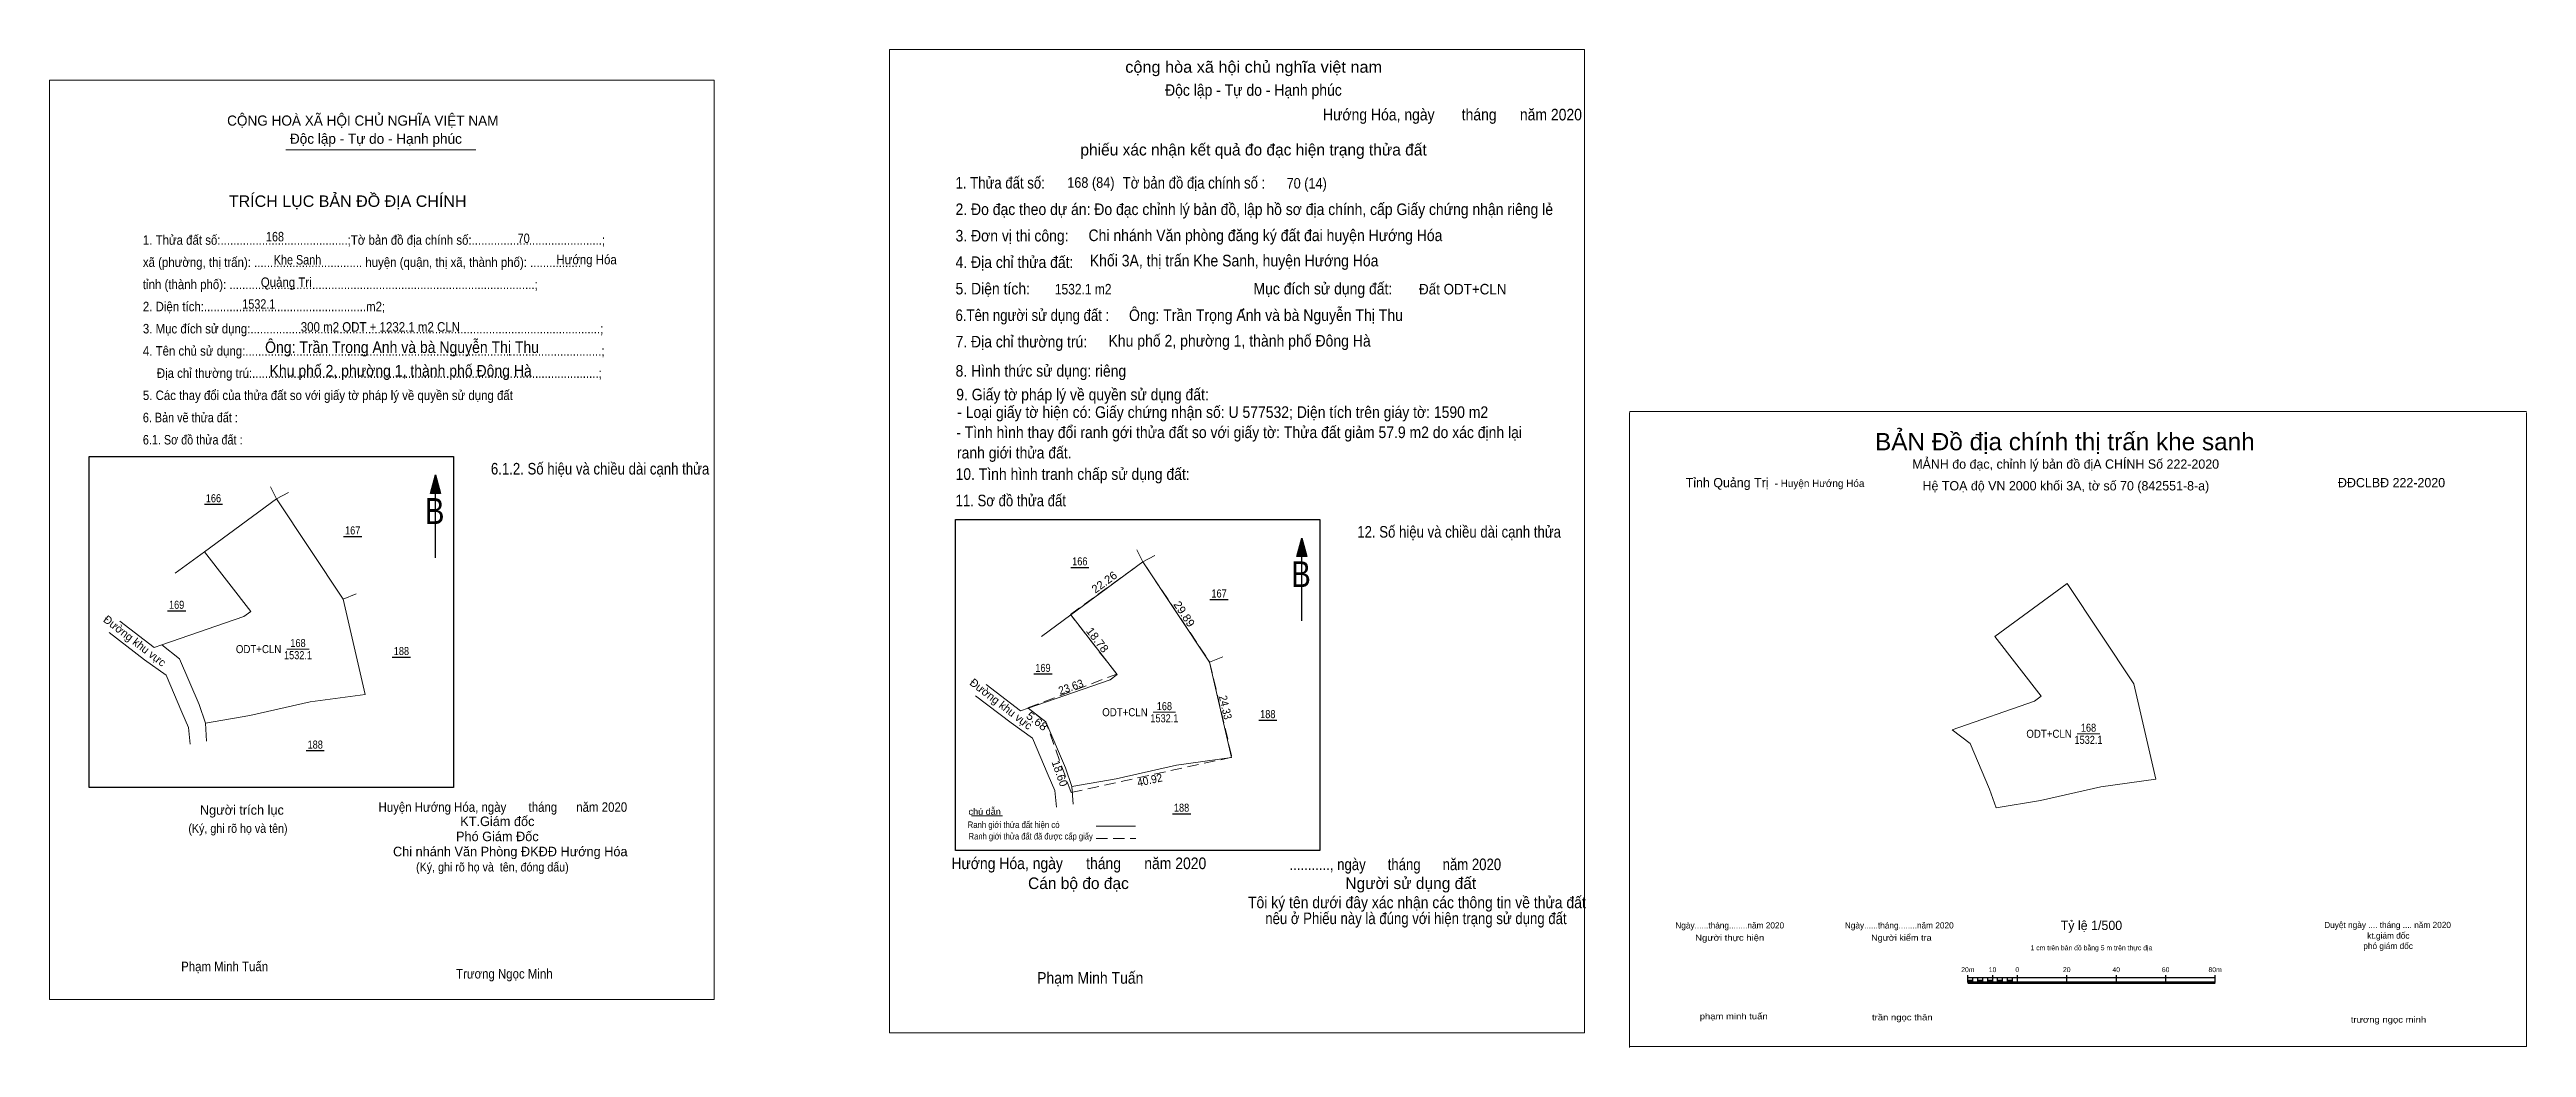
# Model space of a CAD drawing. Header units: metres. Extents: x 551849 to 552464, y 1839599 to 1839847.
import ezdxf
from ezdxf.enums import TextEntityAlignment as Align

# ---------------------------------------------------------------- set-up
doc = ezdxf.new("R2010")
doc.units = ezdxf.units.M
doc.header["$LTSCALE"] = 0.94
doc.linetypes.add('MEDIUM_DASHED', pattern=[4.5, 3, -1.5])
for name, color, linetype, lineweight in [('1', 7, 'Continuous', 25), ('10', 7, 'Continuous', 13), ('11', 7, 'Continuous', 13), ('13', 7, 'Continuous', 25), ('2', 7, 'Continuous', 25), ('23', 7, 'Continuous', 13), ('29', 7, 'MEDIUM_DASHED', 13), ('30', 7, 'Continuous', 13), ('61', 7, 'Continuous', 13), ('7', 7, 'Continuous', 13), ('8', 7, 'Continuous', 13)]:
    doc.layers.add(name, color=color, linetype=linetype, lineweight=lineweight)
doc.layers.add('34', color=7, linetype='Continuous')

msp = doc.modelspace()

# ---------------------------------------------------------------- hatches: boundary and pattern name
at = {"layer": '1'}
for points in [[(551943.24, 1839736.23), (551944.47, 1839740.84), (551945.7, 1839736.23)], [(552158.47, 1839720.55), (552159.7, 1839725.16), (552160.93, 1839720.55)]]:
    msp.add_hatch(color=256, dxfattribs=at).paths.add_polyline_path(points)
at = {"layer": '2'}
for points in [[(552325.2, 1839614.73), (552326.43, 1839614.73), (552326.43, 1839615.34), (552325.2, 1839615.34)], [(552327.66, 1839614.73), (552328.89, 1839614.73), (552328.89, 1839615.34), (552327.66, 1839615.34)], [(552330.12, 1839614.73), (552331.35, 1839614.73), (552331.35, 1839615.34), (552330.12, 1839615.34)], [(552332.57, 1839614.73), (552333.8, 1839614.73), (552333.8, 1839615.34), (552332.57, 1839615.34)], [(552335.03, 1839614.73), (552336.26, 1839614.73), (552336.26, 1839615.34), (552335.03, 1839615.34)]]:
    msp.add_hatch(color=256, dxfattribs=at).paths.add_polyline_path(points)

# ---------------------------------------------------------------- linework, layer by layer
at = {"layer": '1'}
for p, q in [((551944.47, 1839720.28), (551944.47, 1839740.84)), ((552159.7, 1839704.6), (552159.7, 1839725.16))]:
    msp.add_line(p, q, dxfattribs=at)
at = {"layer": '1', "lineweight": 13}
msp.add_lwpolyline([(552057.23, 1839602.28), (552057.23, 1839846.53), (552229.94, 1839846.53), (552229.94, 1839602.28)], close=True, dxfattribs=at)
at = {"layer": '1'}
for points in [[(551858.45, 1839745.43), (551948.92, 1839745.43), (551948.92, 1839663.19), (551858.45, 1839663.19)], [(551943.24, 1839736.23), (551944.47, 1839740.84), (551945.7, 1839736.23)], [(552073.68, 1839729.75), (552164.15, 1839729.75), (552164.15, 1839647.51), (552073.68, 1839647.51)], [(552158.47, 1839720.55), (552159.7, 1839725.16), (552160.93, 1839720.55)]]:
    msp.add_lwpolyline(points, close=True, dxfattribs=at)
at = {"layer": '10'}
for p, q in [((551903.47, 1839737.91), (551904.99, 1839734.95)), ((551887.07, 1839721.75), (551898.58, 1839706.91)), ((552118.7, 1839722.23), (552120.22, 1839719.27)), ((551896.9, 1839705.65), (551898.58, 1839706.91)), ((551896.9, 1839705.65), (551876.46, 1839698.6)), ((552102.3, 1839706.07), (552113.81, 1839691.23)), ((551876.46, 1839698.6), (551874.56, 1839697.94)), ((552112.13, 1839689.97), (552091.69, 1839682.92)), ((552112.13, 1839689.97), (552113.81, 1839691.23)), ((551887.36, 1839679.16), (551885.76, 1839683.79)), ((552091.69, 1839682.92), (552089.79, 1839682.26)), ((552102.59, 1839663.48), (552100.99, 1839668.11))]:
    msp.add_line(p, q, dxfattribs=at)
for points in [[(551904.99, 1839734.95), (551887.07, 1839721.75), (551879.78, 1839716.41)], [(551904.99, 1839734.95), (551921.57, 1839710.02), (551927.02, 1839686.31)], [(552120.22, 1839719.27), (552102.3, 1839706.07), (552095.01, 1839700.73)], [(552120.22, 1839719.27), (552136.8, 1839694.34), (552142.25, 1839670.63)], [(551876.46, 1839698.6), (551880.91, 1839695.15), (551885.76, 1839683.79)], [(551887.36, 1839679.16), (551898.38, 1839681.04), (551913.36, 1839684.44), (551927.02, 1839686.31)], [(552091.69, 1839682.92), (552096.14, 1839679.47), (552100.99, 1839668.11)], [(552102.59, 1839663.48), (552113.61, 1839665.36), (552128.59, 1839668.76), (552142.25, 1839670.63)]]:
    msp.add_lwpolyline(points, dxfattribs=at)
at = {"layer": '11'}
msp.add_line((552241.19, 1839756.63), (552463.94, 1839756.63), dxfattribs=at)
for points in [[(552241.12, 1839598.61), (552241.12, 1839756.11), (552241.19, 1839756.63)], [(552463.94, 1839756.39), (552463.94, 1839598.89), (552241.19, 1839598.89)]]:
    msp.add_lwpolyline(points, dxfattribs=at)
at = {"layer": '13'}
for p, q in [((551887.06, 1839733.55), (551891.58, 1839733.55)), ((551921.66, 1839725.56), (551926.18, 1839725.56)), ((552102.29, 1839717.87), (552106.81, 1839717.87)), ((551877.91, 1839707.08), (551882.43, 1839707.08)), ((552136.89, 1839709.88), (552141.41, 1839709.88)), ((551933.76, 1839695.59), (551938.28, 1839695.59)), ((552093.14, 1839691.4), (552097.66, 1839691.4)), ((552148.99, 1839679.91), (552153.51, 1839679.91)), ((551912.34, 1839672.35), (551916.86, 1839672.35)), ((552127.57, 1839656.67), (552132.09, 1839656.67))]:
    msp.add_line(p, q, dxfattribs=at)
at = {"layer": '2'}
for p, q in [((552325.2, 1839614.73), (552325.2, 1839616.57)), ((552325.2, 1839615.96), (552386.62, 1839615.96)), ((552326.43, 1839614.73), (552326.43, 1839615.96)), ((552327.66, 1839614.73), (552327.66, 1839615.96)), ((552328.89, 1839614.73), (552328.89, 1839615.96)), ((552330.12, 1839614.73), (552330.12, 1839615.96)), ((552331.35, 1839614.73), (552331.35, 1839616.57)), ((552332.57, 1839614.73), (552332.57, 1839615.96)), ((552333.8, 1839614.73), (552333.8, 1839615.96)), ((552335.03, 1839614.73), (552335.03, 1839615.96)), ((552336.26, 1839614.73), (552336.26, 1839615.96)), ((552337.49, 1839614.73), (552337.49, 1839616.57)), ((552349.77, 1839614.73), (552349.77, 1839616.57)), ((552362.06, 1839614.73), (552362.06, 1839616.57)), ((552374.34, 1839614.73), (552374.34, 1839616.57)), ((552386.62, 1839614.73), (552386.62, 1839616.57))]:
    msp.add_line(p, q, dxfattribs=at)
at = {"layer": '2', "lineweight": 53}
msp.add_line((552325.2, 1839614.73), (552386.62, 1839614.73), dxfattribs=at)
at = {"layer": '2', "lineweight": 13}
for points in [[(551848.6, 1839838.92), (552013.72, 1839838.92), (552013.72, 1839610.54), (551848.6, 1839610.54)], [(552325.2, 1839614.73), (552326.43, 1839614.73), (552326.43, 1839615.34), (552325.2, 1839615.34)], [(552327.66, 1839614.73), (552328.89, 1839614.73), (552328.89, 1839615.34), (552327.66, 1839615.34)], [(552330.12, 1839614.73), (552331.35, 1839614.73), (552331.35, 1839615.34), (552330.12, 1839615.34)], [(552332.57, 1839614.73), (552333.8, 1839614.73), (552333.8, 1839615.34), (552332.57, 1839615.34)], [(552335.03, 1839614.73), (552336.26, 1839614.73), (552336.26, 1839615.34), (552335.03, 1839615.34)]]:
    msp.add_lwpolyline(points, close=True, dxfattribs=at)
at = {"layer": '23'}
for p, q in [((551874.56, 1839697.94), (551866.09, 1839704.5)), ((552089.79, 1839682.26), (552081.32, 1839688.82)), ((551887.63, 1839674.72), (551887.36, 1839679.16)), ((552102.86, 1839659.04), (552102.59, 1839663.48))]:
    msp.add_line(p, q, dxfattribs=at)
at = {"layer": '29', "linetype": 'Continuous', "lineweight": 40}
msp.add_line((552144.97, 1839781.79), (552145.38, 1839782.2), dxfattribs=at)
at = {"layer": '29'}
msp.add_lwpolyline([(552102.21, 1839706.2), (552120.22, 1839719.27), (552136.8, 1839694.4), (552142.33, 1839670.71), (552102.38, 1839661.95), (552096.14, 1839679.47), (552091.65, 1839682.95), (552113.72, 1839691.37)], close=True, dxfattribs=at)
at = {"layer": '30'}
msp.add_line((551907.27, 1839821.58), (551954.52, 1839821.58), dxfattribs=at)
at = {"layer": '61'}
for p, q in [((551904.99, 1839734.95), (551907.97, 1839736.5)), ((552120.22, 1839719.27), (552123.2, 1839720.82)), ((551921.57, 1839710.02), (551924.81, 1839711.31)), ((551872.23, 1839694.94), (551863.44, 1839701.68)), ((551872.23, 1839694.94), (551877.54, 1839691.09)), ((551907.55, 1839697.58), (551913.11, 1839697.58)), ((552136.8, 1839694.34), (552140.04, 1839695.63)), ((552087.46, 1839679.26), (552078.67, 1839686)), ((552087.46, 1839679.26), (552092.77, 1839675.41)), ((552122.78, 1839681.9), (552128.34, 1839681.9))]:
    msp.add_line(p, q, dxfattribs=at)
for points in [[(551883.53, 1839673.97), (551883.12, 1839678.13), (551881.45, 1839681.93), (551877.54, 1839691.09)], [(552098.76, 1839658.29), (552098.35, 1839662.45), (552096.68, 1839666.25), (552092.77, 1839675.41)]]:
    msp.add_lwpolyline(points, dxfattribs=at)
at = {"layer": '7'}
for p, q in [((552077.61, 1839656.19), (552085.36, 1839656.19)), ((552108.65, 1839653.56), (552118.42, 1839653.56))]:
    msp.add_line(p, q, dxfattribs=at)
at = {"layer": '7', "linetype": 'MEDIUM_DASHED'}
msp.add_line((552108.63, 1839650.55), (552118.47, 1839650.55), dxfattribs=at)
at = {"layer": '8'}
for p, q in [((552349.8, 1839713.91), (552331.88, 1839700.71)), ((552331.88, 1839700.71), (552343.39, 1839685.87)), ((552341.71, 1839684.61), (552321.27, 1839677.56)), ((552341.71, 1839684.61), (552343.39, 1839685.87)), ((552352.36, 1839676.54), (552357.92, 1839676.54)), ((552332.17, 1839658.12), (552330.57, 1839662.75))]:
    msp.add_line(p, q, dxfattribs=at)
for points in [[(552349.8, 1839713.91), (552366.38, 1839688.98), (552371.83, 1839665.27)], [(552321.27, 1839677.56), (552325.72, 1839674.11), (552330.57, 1839662.75)], [(552332.17, 1839658.12), (552343.19, 1839660), (552358.17, 1839663.4), (552371.83, 1839665.27)]]:
    msp.add_lwpolyline(points, dxfattribs=at)

# ---------------------------------------------------------------- texts
at = {"layer": '1'}
for s, height, width, p in [('cộng hòa xã hội chủ nghĩa việt nam', 2.878, 1.05, (552147.745, 1839840.77)), ('Độc lập - Tự do - Hạnh phúc', 2.878, 0.9, (552147.68, 1839835.03)), ('Hướng Hóa, ngày       tháng      năm 2020', 2.88, 0.9, (552197.13, 1839828.93)), ('B', 6.415, 0.85, (551944.275, 1839728.66)), ('B', 6.415, 0.85, (552159.505, 1839712.98)), ('Hướng Hóa, ngày      tháng      năm 2020', 2.878, 0.9, (552104.31, 1839642.92)), ('..........., ngày      tháng      năm 2020', 2.878, 0.85, (552182.95, 1839642.66)), ('Tôi ký tên dưới đây xác nhận các thông tin về thửa đất', 2.878, 0.9, (552188.29, 1839633.21)), ('nêu ở Phiếu này là đúng với hiện trạng sử dụng đất', 2.878, 0.85, (552188.055, 1839629.25)), ('Phạm Minh Tuấn', 2.878, 0.9, (552107.14, 1839614.45))]:
    msp.add_text(s, height=height, dxfattribs=dict(at, width=width)).set_placement(p, align=Align.CENTER)
for s, p in [('phiếu xác nhận kết quả đo đạc hiện trạng thửa đất', (552147.71, 1839820.21)), ('Cán bộ đo đạc', (552104.205, 1839637.97)), ('Người sử dụng đất', (552186.775, 1839637.97))]:
    msp.add_text(s, height=2.878, dxfattribs=at).set_placement(p, align=Align.CENTER)
for s, height, width, p in [('1. Thửa đất số:', 2.878, 0.85, (552073.68, 1839811.99)), ('Tờ bản đồ địa chính số :', 2.878, 0.85, (552115.2, 1839811.99)), ('2. Đo đạc theo dự án: Đo đạc chỉnh lý bản đồ, lập hồ sơ địa chính, cấp Giấy chứng nhận riêng lẻ', 2.878, 0.9, (552073.68, 1839805.41)), ('3. Đơn vị thi công:', 2.878, 0.9, (552073.68, 1839798.84)), ('Chi nhánh Văn phòng đăng ký đất đai huyện Hướng Hóa', 2.889, 0.9, (552106.71, 1839798.93)), ('4. Địa chỉ thửa đất:', 2.878, 0.9, (552073.68, 1839792.26)), ('Khối 3A, thị trấn Khe Sanh, huyện Hướng Hóa', 2.89, 0.9, (552107.04, 1839792.65)), ('5. Diện tích: ', 2.878, 0.9, (552073.68, 1839785.69)), ('Mục đích sử dụng đất:', 2.878, 0.9, (552147.7, 1839785.69)), ('6.Tên người sử dụng đất :', 2.878, 0.85, (552073.68, 1839779.09)), ('Ông: Trần Trọng Anh và bà Nguyễn Thị Thu', 2.89, 0.9, (552116.77, 1839779.09)), ('Ông: Trần Trọng Anh và bà Nguyễn Thị Thu', 2.89, 0.9, (551902.15, 1839771.14)), ('7. Địa chỉ thường trú:', 2.878, 0.9, (552073.68, 1839772.52)), ('Khu phố 2, phường 1, thành phố Đông Hà', 2.89, 0.9, (552111.68, 1839772.74)), ('Khu phố 2, phường 1, thành phố Đông Hà', 2.89, 0.9, (551903.26, 1839765.29)), ('8. Hình thức sử dụng: riêng', 2.878, 0.9, (552073.69, 1839765.26)), ('9. Giấy tờ pháp lý về quyền sử dụng đất:', 2.878, 0.9, (552073.85, 1839759.38)), ('- Loại giấy tờ hiện có: Giấy chứng nhận số: U 577532; Diện tích trên giáy tờ: 1590 m2', 2.88, 0.9, (552074.09, 1839755.01)), ('- Tình hình thay đổi ranh gới thửa đất so với giấy tờ: Thửa đất giảm 57.9 m2 do xác định lại', 2.88, 0.9, (552073.85, 1839750)), ('6.1.2. Số hiệu và chiều dài cạnh thửa', 2.88, 0.85, (551958.25, 1839740.95)), ('ranh giới thửa đất.', 2.88, 0.9, (552074.02, 1839744.94)), ('10. Tình hình tranh chấp sử dụng đất:', 2.878, 0.9, (552073.68, 1839739.62)), ('11. Sơ đồ thửa đất', 2.878, 0.85, (552073.68, 1839733.05)), ('12. Số hiệu và chiều dài cạnh thửa', 2.88, 0.85, (552173.48, 1839725.27))]:
    msp.add_text(s, height=height, dxfattribs=dict(at, width=width)).set_placement(p)
at = {"layer": '10'}
for s, height, width, p in [('168', 2.36, 0.85, (551902.37, 1839798.87)), ('70', 2.36, 0.85, (551964.9, 1839798.45)), ('Khe Sanh', 2.36, 0.85, (551904.31, 1839793.12)), ('Hướng Hóa', 2.362, 0.9, (551974.53, 1839793.17)), ('Quảng Trị', 2.362, 0.9, (551901.09, 1839787.54)), ('1532.1', 2.36, 0.85, (551896.49, 1839782.13)), ('300 m2 ODT + 1232.1 m2 CLN', 2.37, 0.9, (551911.01, 1839776.43))]:
    msp.add_text(s, height=height, dxfattribs=dict(at, width=width)).set_placement(p)
at = {"layer": '10', "width": 0.9}
for s, height, p in [('Huyện Hướng Hóa, ngày       tháng      năm 2020', 2.362, (551961.215, 1839657.15)), ('Phạm Minh Tuấn', 2.355, (551892.095, 1839617.56)), ('Trương Ngọc Minh', 2.362, (551961.595, 1839615.74))]:
    msp.add_text(s, height=height, dxfattribs=at).set_placement(p, align=Align.CENTER)
at = {"layer": '13', "width": 0.85}
for s, p in [('166', (551889.32, 1839734.06)), ('167', (551923.92, 1839726.07)), ('166', (552104.55, 1839718.38)), ('169', (551880.17, 1839707.59)), ('167', (552139.15, 1839710.39)), ('188', (551936.02, 1839696.1)), ('169', (552095.4, 1839691.91)), ('188', (552151.25, 1839680.42)), ('188', (551914.6, 1839672.86)), ('188', (552129.83, 1839657.18))]:
    msp.add_text(s, height=2, dxfattribs=at).set_placement(p, align=Align.CENTER)
at = {"layer": '2'}
for s, height, width, p in [('BẢN Đồ địa chính thị trấn khe sanh', 4.3, 1.05, (552349.265, 1839746.97)), ('Người thực hiện', 1.535, 1.15, (552266.005, 1839625.11)), ('Người kiểm tra', 1.535, 1.1, (552308.655, 1839625.11)), ('20m', 1.228, 0.95, (552325.16, 1839617.33)), ('10', 1.228, 0.95, (552331.31, 1839617.33)), ('0', 1.228, 0.9, (552337.44, 1839617.33)), ('20', 1.228, 0.95, (552349.73, 1839617.33)), ('40', 1.228, 0.95, (552362.03, 1839617.33)), ('60', 1.228, 0.95, (552374.3, 1839617.33)), ('80m', 1.228, 0.95, (552386.59, 1839617.33)), ('phạm minh tuấn', 1.53, 1.15, (552266.99, 1839605.6)), ('trần ngọc thân', 1.53, 1.15, (552308.88, 1839605.33)), ('trương ngọc minh', 1.535, 1.15, (552429.67, 1839604.77))]:
    msp.add_text(s, height=height, dxfattribs=dict(at, width=width)).set_placement(p, align=Align.CENTER)
for s, height, p in [('MẢNH đo đạc, chỉnh lý bản đồ địA CHÍNH Số 222-2020', 2.31, (552349.46, 1839742.39)), ('Hệ TOẠ độ VN 2000 khối 3A, tờ số 70 (842551-8-a)', 2.31, (552349.515, 1839737)), ('Ngày......tháng........năm 2020', 1.535, (552266.005, 1839628.17)), ('Ngày......tháng........năm 2020', 1.535, (552308.125, 1839628.17)), ('Tỷ lệ 1/500', 2.309, (552355.865, 1839627.79)), ('Duyệt ngày .... tháng .... năm 2020', 1.535, (552429.435, 1839628.28)), ('kt.giám đốc', 1.535, (552429.635, 1839625.63)), ('1 cm trên bản đồ bằng 5 m trên thực địa', 1.228, (552355.865, 1839622.75)), ('phó giám đốc', 1.535, (552429.565, 1839623.06))]:
    msp.add_text(s, height=height, dxfattribs=at).set_placement(p, align=Align.CENTER)
for s, height, p in [('Tỉnh Quảng Trị ', 2.309, (552255.06, 1839737.78)), ('- Huyện Hướng Hóa', 1.842, (552277.17, 1839737.84))]:
    msp.add_text(s, height=height, dxfattribs=at).set_placement(p)
msp.add_text('ĐĐCLBĐ 222-2020', height=2.31, dxfattribs=at).set_placement((552443.73, 1839737.78), align=Align.RIGHT)
at = {"layer": '29'}
for s, rotation, width, p in [('22.26', 36.376, 1.05, (552111.2269, 1839713.406)), ('29.89', 303.626, 1.05, (552129.6594, 1839705.7588)), ('18.78', 307.797, 1.05, (552108.1415, 1839699.2529)), ('23.63', 19.03, 0.95, (552102.6589, 1839687.2313)), ('5.68', 322.214, 1.1, (552093.3023, 1839678.8786)), ('24.33', 282.945, 0.9, (552139.7698, 1839682.879)), ('40.92', 12.368, 0.95, (552122.1358, 1839664.0779))]:
    msp.add_text(s, height=2, rotation=rotation, dxfattribs=dict(at, width=width)).set_placement(p, align=Align.CENTER)
for s, rotation, p in [('Đường khu vực', 322.214, (551869.1523, 1839698.8333)), ('Đường khu vực', 322.214, (552084.3823, 1839683.1533)), ('18.60', 289.604, (552098.6232, 1839666.3705))]:
    msp.add_text(s, height=2, rotation=rotation, dxfattribs=at).set_placement(p, align=Align.CENTER)
at = {"layer": '30'}
for s, p in [('CỘNG HOÀ XÃ HỘI CHỦ NGHĨA VIỆT NAM', (551892.72, 1839827.62)), ('Độc lập - Tự do - Hạnh phúc', (551908.32, 1839823.11))]:
    msp.add_text(s, height=2.52, dxfattribs=at).set_placement(p)
for s, height, width, p in [('TRÍCH LỤC BẢN ĐỒ ĐỊA CHÍNH', 2.835, 1.05, (551893.14, 1839807.45)), ('1. Thửa đất số:........................................;Tờ bản đồ địa chính số:.........................................;', 2.362, 0.9, (551871.79, 1839798.03)), ('xã (phường, thị trấn): .................................. huyện (quận, thị xã, thành phố): ................', 2.362, 0.9, (551871.79, 1839792.51)), ('tỉnh (thành phố): ................................................................................................;', 2.362, 0.9, (551871.79, 1839787)), ('2. Diện tích:...................................................m2;', 2.362, 0.9, (551871.79, 1839781.5)), ('3. Mục đích sử dụng:..............................................................................................................;', 2.362, 0.9, (551871.79, 1839776)), ('4. Tên chủ sử dụng:................................................................................................................;', 2.362, 0.9, (551871.79, 1839770.48)), ('5. Các thay đổi của thửa đất so với giấy tờ pháp lý về quyền sử dụng đất', 2.362, 0.9, (551871.79, 1839759.45)), ('Địa chỉ thường trú:.............................................................................................................;', 2.362, 0.9, (551875.25, 1839764.96)), ('6. Bản vẽ thửa đất :', 2.362, 0.85, (551871.79, 1839753.93)), ('6.1. Sơ đồ thửa đất :', 2.362, 0.85, (551871.79, 1839748.41))]:
    msp.add_text(s, height=height, dxfattribs=dict(at, width=width)).set_placement(p)
for s, p in [('Người trích lục', (551896.385, 1839656.43)), ('Phó Giám Đốc', (551959.85, 1839649.86)), ('KT.Giám đốc', (551959.85, 1839653.61)), ('Chi nhánh Văn Phòng ĐKĐĐ Hướng Hóa', (551963.06, 1839646.11))]:
    msp.add_text(s, height=2.362, dxfattribs=at).set_placement(p, align=Align.CENTER)
at = {"layer": '30', "width": 0.9}
for s, p in [('(Ký, ghi rõ họ và tên)', (551895.41, 1839651.93)), ('(Ký, ghi rõ họ và  tên, đóng dấu)', (551958.615, 1839642.33))]:
    msp.add_text(s, height=2.205, dxfattribs=at).set_placement(p, align=Align.CENTER)
at = {"layer": '34'}
for s, width, p in [('168 (84)', 0.9, (552101.43, 1839812.18)), ('70 (14)', 0.9, (552155.92, 1839811.99)), ('1532.1 m2', 0.85, (552098.35, 1839785.69)), ('Đất ODT+CLN', 0.95, (552188.82, 1839785.69))]:
    msp.add_text(s, height=2.62, dxfattribs=dict(at, width=width)).set_placement(p)
at = {"layer": '61', "width": 0.9}
for p in [(551906.86, 1839696.58), (552122.09, 1839680.9)]:
    msp.add_text('ODT+CLN ', height=2, dxfattribs=at).set_placement(p, align=Align.RIGHT)
at = {"layer": '61', "width": 0.85}
for s, p in [('1532.1', (551910.33, 1839695.07)), ('168', (551910.33, 1839698.09)), ('168', (552125.56, 1839682.41)), ('1532.1', (552125.56, 1839679.39))]:
    msp.add_text(s, height=2, dxfattribs=at).set_placement(p, align=Align.CENTER)
at = {"layer": '7'}
for s, width, p in [('chú dẫn', 1.05, (552076.91, 1839656.41)), ('Ranh giới thửa đất hiện có ', 0.9, (552076.68, 1839653.15)), ('Ranh giới thửa đất đã được cấp giấy', 0.85, (552076.93, 1839650.28))]:
    msp.add_text(s, height=1.604, dxfattribs=dict(at, width=width)).set_placement(p)
at = {"layer": '8', "width": 0.9}
msp.add_text('ODT+CLN ', height=2, dxfattribs=at).set_placement((552351.67, 1839675.54), align=Align.RIGHT)
at = {"layer": '8', "width": 0.85}
for s, p in [('1532.1', (552355.14, 1839674.03)), ('168', (552355.14, 1839677.05))]:
    msp.add_text(s, height=2, dxfattribs=at).set_placement(p, align=Align.CENTER)

doc.saveas('drawing.dxf')
